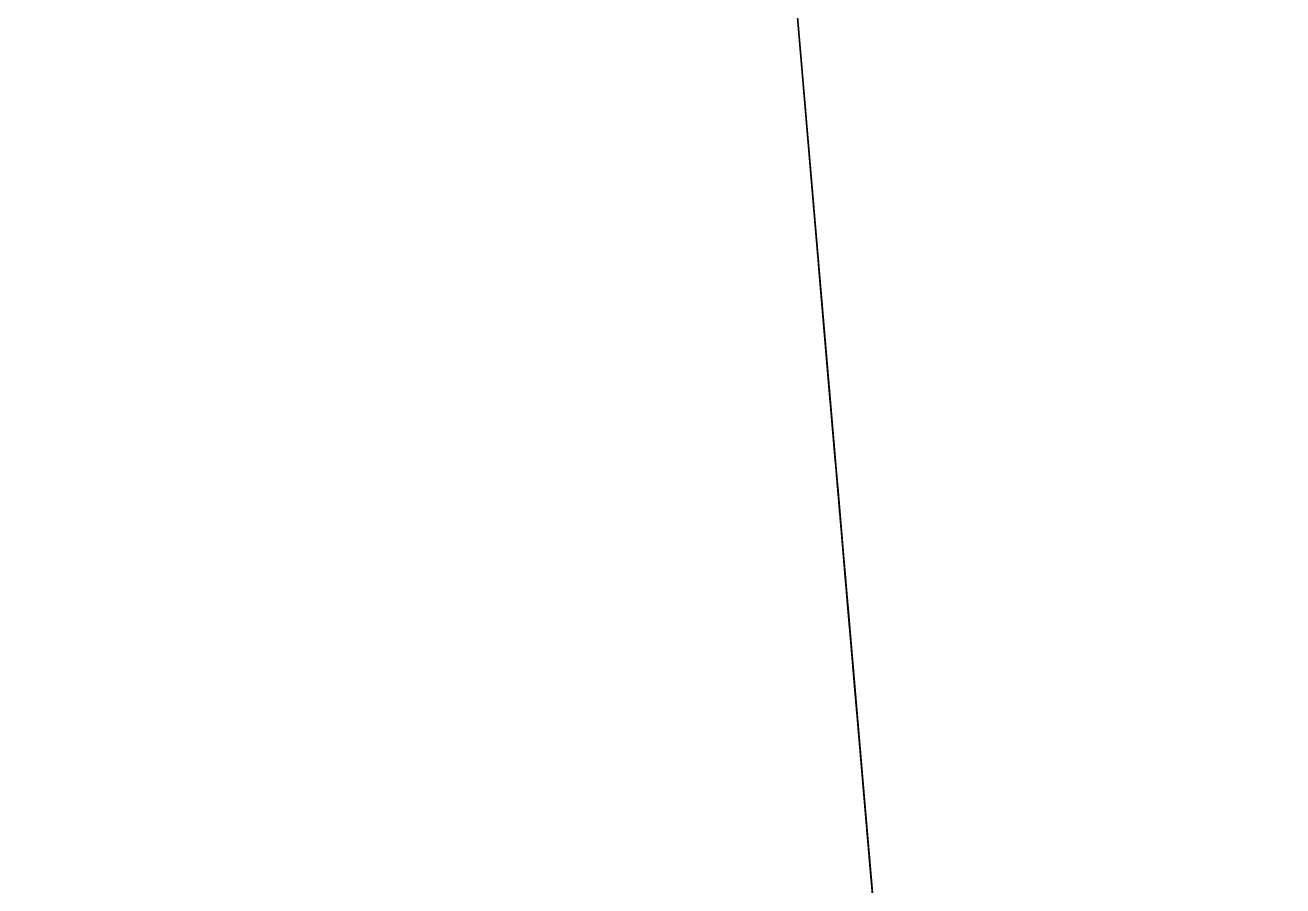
# Model space of a CAD drawing. Header units: millimetres. Extents: x 2645 to 248282, y -52826 to -1714.
# Drawn here: x 3199 to 3793, y -42032 to -41626 of the extents above; entities that cross this region are included whole.
import ezdxf

# ---------------------------------------------------------------- set-up
doc = ezdxf.new("R2010")
doc.units = ezdxf.units.MM
doc.header["$MEASUREMENT"] = 0
doc.linetypes.add('CENTER2', pattern=[1.125, 0.75, -0.125, 0.125, -0.125])
for name, color, linetype in [('Elevation Looking North-0', 7, 'Continuous'), ('Elevation Looking North-150-SL-B4-241', 14, 'Continuous'), ('Elevation Looking North-50-PES-D1-229', 4, 'Continuous'), ('Elevation Looking North-A-FLOR', 192, 'Continuous'), ('Elevation Looking North-CENTER', 1, 'CENTER2'), ('Elevation Looking North-PR-STEL-EQIP_DUCTS_CHUTES', 85, 'Continuous'), ('Elevation Looking North-RE', 5, 'Continuous'), ('Elevation Looking North-S-BEAM', 12, 'Continuous'), ('Elevation Looking North-S-COLS', 52, 'Continuous'), ('Elevation Looking North-UCD756', 7, 'Continuous')]:
    doc.layers.add(name, color=color, linetype=linetype)

# ---------------------------------------------------------------- blocks, each defined once
blk = doc.blocks.new('*U816')
at = {"layer": 'Elevation Looking North-S-BEAM', "color": 0, "linetype": 'ByBlock', "lineweight": -2}
for p, q in [((2647.84, -30926.06, 30027.2), (4471.77, -52229.06, 30027.2)), ((2647.84, -30926.06, 29454.8), (4471.77, -52229.06, 29454.8)), ((2647.84, -30926.06, 30042), (4471.77, -52229.06, 30042)), ((3467.56, -40500.13, 29440), (3964.35, -46302.51, 29440))]:
    blk.add_line(p, q, dxfattribs=at)
blk = doc.blocks.new('*U866')
at = {"layer": 'Elevation Looking North-S-BEAM', "color": 0, "linetype": 'ByBlock', "lineweight": -2}
for p, q in [((3558.18, -41558.61, 24801.4), (3714.13, -43379.97, 24801.4)), ((3563.63, -41622.22, 24794.4), (3708.68, -43316.35, 24794.4)), ((3563.63, -41622.22, 24989), (3708.68, -43316.35, 24989)), ((3563.63, -41622.22, 24996), (3708.68, -43316.35, 24996))]:
    blk.add_line(p, q, dxfattribs=at)
blk = doc.blocks.new('*U875')
at = {"layer": 'Elevation Looking North-A-FLOR', "color": 0, "linetype": 'ByBlock', "lineweight": -2}
blk.add_line((3774.49, -44085, 21629.21), (2990.27, -34925.53, 21629.21), dxfattribs=at)
blk = doc.blocks.new('*U1000')
at = {"layer": 'Elevation Looking North-A-FLOR', "color": 0, "linetype": 'ByBlock', "lineweight": -2}
for p, q in [((3210.59, -37498.79, 21699.69), (3774.49, -44085, 21629.21)), ((4410.65, -51515.2, 21849.69), (3210.59, -37498.79, 21999.69))]:
    blk.add_line(p, q, dxfattribs=at)
blk = doc.blocks.new('*U1006')
at = {"layer": 'Elevation Looking North-50-PES-D1-229', "color": 0, "linetype": 'ByBlock', "lineweight": -2}
for p, q in [((3577.86, -41788.45, 24996.45), (3221.13, -37621.87, 24996.45)), ((3581.66, -41832.82, 25056.77), (3221.13, -37621.87, 25056.77)), ((3591.84, -41951.64, 25056.77), (3586.81, -41892.93, 25056.77)), ((3593.54, -41971.57, 24996.45), (3593.29, -41968.58, 24996.45)), ((3593.54, -41971.57, 25056.77), (3593.29, -41968.58, 25056.77)), ((3602.1, -42071.5, 25056.77), (3594.99, -41988.51, 25056.77))]:
    blk.add_line(p, q, dxfattribs=at)
at = {"layer": 'Elevation Looking North-CENTER'}
for p, q in [((3222.11, -37633.35, 25026.61), (3581.66, -41832.82, 25026.61)), ((3586.81, -41892.93, 25026.61), (3591.84, -41951.64, 25026.61)), ((3593.29, -41968.58, 25026.61), (3593.54, -41971.57, 25026.61)), ((3594.99, -41988.51, 25026.61), (3602.25, -42073.28, 25026.61))]:
    blk.add_line(p, q, dxfattribs=at)
blk = doc.blocks.new('*U1089')
at = {"layer": 'Elevation Looking North-150-SL-B4-241', "color": 0, "linetype": 'ByBlock', "lineweight": -2}
blk.add_line((3561.06, -41592.22, 24705.94), (3563.93, -41625.69, 24705.94), dxfattribs=at)
at = {"layer": 'Elevation Looking North-150-SL-B4-241', "color": 0, "linetype": 'ByBlock', "lineweight": -2, "extrusion": (0.996355, 0.085306, 4.15191e-29)}
blk.add_arc((-42057.13, 24705.94), 312.74, 0, 15.40261, dxfattribs=at)
at = {"layer": 'Elevation Looking North-150-SL-B4-241', "color": 0, "linetype": 'ByBlock', "lineweight": -2, "extrusion": (0.996355, 0.085306, 1.57537e-28)}
blk.add_arc((-42057.13, 24705.94), 312.74, 68.04794, 90, dxfattribs=at)
blk = doc.blocks.new('*U1091')
at = {"layer": 'Elevation Looking North-S-COLS', "color": 0, "linetype": 'ByBlock', "lineweight": -2}
for p, q in [((3564.08, -41627.53, 24400), (3563.93, -41625.68, 24400)), ((3563.93, -41625.68, 24400), (3563.93, -41625.68, 21955.53)), ((3602.47, -42075.88, 24400), (3564.08, -41627.53, 24400)), ((3564.08, -41627.53, 21955.51), (3564.08, -41627.53, 24400)), ((3602.47, -42075.88, 24400), (3602.47, -42075.88, 21950.71))]:
    blk.add_line(p, q, dxfattribs=at)
blk = doc.blocks.new('*U1092')
at = {"layer": 'Elevation Looking North-A-FLOR', "color": 0, "linetype": 'ByBlock', "lineweight": -2}
for p, q in [((3563.93, -41625.69, 24400), (3563.93, -41625.69, 24794.4)), ((3564.09, -41627.53, 24794.4), (3564.09, -41627.53, 24400))]:
    blk.add_line(p, q, dxfattribs=at)
blk = doc.blocks.new('*U1093')
at = {"layer": 'Elevation Looking North-0', "color": 0, "linetype": 'ByBlock', "lineweight": -2}
for p, q in [((3573.76, -41740.58, 25729.16), (3587.41, -41900, 25729.16)), ((3579.15, -41803.5, 25669.16), (3573.76, -41740.58, 25729.16)), ((3579.15, -41803.5, 25669.16), (3582.03, -41837.08, 25669.16)), ((3579.15, -41803.53, 25880.98), (3582.02, -41837.06, 25882.74)), ((3580.02, -41813.65, 25972.13), (3580, -41813.38, 25977.39)), ((3580, -41813.38, 25977.39), (3585.7, -41879.98, 25980.89)), ((3585.72, -41880.26, 25975.63), (3580.02, -41813.65, 25972.13)), ((3582.03, -41837.08, 25669.16), (3587.41, -41900, 25729.16)), ((3582.62, -41844.01, 25616.18), (3583.36, -41852.7, 25648.73)), ((3582.62, -41844.01, 25616.18), (3585.18, -41873.91, 25608.14)), ((3583.36, -41852.7, 25648.73), (3585.92, -41882.6, 25640.69)), ((3583.58, -41855.24, 25938.63), (3583.73, -41857, 25904.97)), ((3586.23, -41886.16, 25940.25), (3583.58, -41855.24, 25938.63)), ((3586.38, -41887.91, 25906.6), (3583.73, -41857, 25904.97)), ((3586.36, -41887.73, 25602.64), (3585.14, -41873.47, 25606.48)), ((3585.14, -41873.47, 25606.48), (3585.19, -41874.02, 25608.55)), ((3585.19, -41874.02, 25608.55), (3586.41, -41888.28, 25604.71)), ((3585.5, -41877.7, 25622.34), (3585.19, -41874.02, 25608.55)), ((3586.73, -41891.97, 25618.51), (3585.5, -41877.7, 25622.34)), ((3585.5, -41877.7, 25622.34), (3585.6, -41878.81, 25626.48)), ((3585.6, -41878.81, 25626.48), (3586.82, -41893.07, 25622.65)), ((3585.91, -41882.49, 25640.28), (3585.6, -41878.81, 25626.48)), ((3585.7, -41879.98, 25980.89), (3585.72, -41880.26, 25975.63)), ((3585.71, -41880.07, 25979.18), (3587.21, -41897.59, 25980.1)), ((3587.18, -41897.26, 25977.91), (3585.72, -41880.18, 25977.01)), ((3585.91, -41882.49, 25640.28), (3585.96, -41883.04, 25642.35)), ((3587.14, -41896.76, 25636.45), (3585.91, -41882.49, 25640.28)), ((3585.96, -41883.04, 25642.35), (3587.18, -41897.31, 25638.52)), ((3586.21, -41885.97, 25943.72), (3586.21, -41885.98, 25943.6)), ((3586.21, -41885.97, 25943.72), (3587.32, -41898.96, 25944.4)), ((3586.21, -41885.98, 25943.6), (3587.32, -41898.96, 25944.29)), ((3586.25, -41886.41, 25935.37), (3586.21, -41885.98, 25943.6)), ((3587.36, -41899.39, 25936.05), (3586.25, -41886.41, 25935.37)), ((3586.25, -41886.41, 25935.37), (3586.27, -41886.6, 25931.66)), ((3586.25, -41886.44, 25597.79), (3587.29, -41898.6, 25643.36)), ((3589.11, -41919.83, 25588.81), (3586.25, -41886.44, 25597.79)), ((3586.34, -41887.46, 25915.19), (3586.27, -41886.6, 25931.66)), ((3586.27, -41886.6, 25931.66), (3587.38, -41899.59, 25932.34)), ((3586.34, -41887.46, 25915.19), (3586.36, -41887.66, 25911.48)), ((3587.45, -41900.45, 25915.87), (3586.34, -41887.46, 25915.19)), ((3586.39, -41888.09, 25903.24), (3586.36, -41887.66, 25911.48)), ((3586.36, -41887.66, 25911.48), (3587.47, -41900.64, 25912.16)), ((3586.39, -41888.09, 25903.24), (3586.39, -41888.09, 25903.13)), ((3587.51, -41901.07, 25903.93), (3586.39, -41888.09, 25903.24)), ((3586.39, -41888.09, 25903.13), (3587.51, -41901.08, 25903.81)), ((3588.27, -41910.04, 25966.85), (3587.18, -41897.26, 25977.91)), ((3587.21, -41897.59, 25980.1), (3587.21, -41897.59, 25980.05)), ((3587.21, -41897.59, 25980.05), (3587.25, -41898.08, 25980.07)), ((3587.25, -41898.08, 25980.07), (3588.39, -41911.36, 25968.57)), ((3587.39, -41899.78, 25614.96), (3587.28, -41898.5, 25615.78)), ((3587.38, -41899.59, 25619.88), (3587.28, -41898.5, 25615.78)), ((3590.15, -41932, 25634.38), (3587.29, -41898.6, 25643.36)), ((3587.32, -41898.95, 25944.51), (3587.51, -41901.08, 25903.7)), ((3587.32, -41898.95, 25944.51), (3587.92, -41905.97, 25948.04)), ((3587.38, -41899.59, 25619.88), (3587.5, -41900.99, 25619.51)), ((3587.39, -41899.78, 25614.96), (3587.5, -41900.99, 25619.51)), ((3588.23, -41909.51, 25608.78), (3587.39, -41899.78, 25614.96)), ((3587.5, -41900.99, 25619.51), (3587.62, -41902.46, 25619.11)), ((3587.51, -41901.08, 25903.7), (3588.13, -41908.43, 25900.93)), ((3587.62, -41902.46, 25619.11), (3587.69, -41903.2, 25621.86)), ((3587.69, -41903.2, 25621.86), (3588.54, -41913.11, 25622.27)), ((3587.92, -41905.97, 25948.04), (3588.13, -41908.43, 25900.93)), ((3587.93, -41906.04, 25948.05), (3588.04, -41907.27, 25924.49)), ((3587.93, -41906.04, 25948.05), (3588.41, -41911.66, 25948.34)), ((3587.96, -41906.39, 25941.32), (3587.95, -41906.32, 25941.31)), ((3588.02, -41907.11, 25616.65), (3588.32, -41910.64, 25620.2)), ((3588.13, -41908.4, 25611.81), (3588.02, -41907.11, 25616.65)), ((3588.04, -41907.27, 25924.49), (3588.14, -41908.5, 25900.93)), ((3588.11, -41908.15, 25907.66), (3588.1, -41908.08, 25907.66)), ((3588.55, -41913.23, 25610.52), (3588.13, -41908.4, 25611.81)), ((3588.14, -41908.5, 25900.93), (3591.1, -41943.03, 25902.75)), ((3588.23, -41909.51, 25608.78), (3588.95, -41917.95, 25606.51)), ((3588.27, -41910.05, 25966.86), (3588.27, -41910.04, 25966.85)), ((3588.32, -41910.63, 25966.36), (3588.27, -41910.05, 25966.86)), ((3589.14, -41920.2, 25966.86), (3588.32, -41910.63, 25966.36)), ((3588.32, -41910.64, 25620.2), (3588.74, -41915.46, 25618.9)), ((3588.34, -41910.84, 25964.14), (3589.86, -41928.63, 25965.08)), ((3588.41, -41911.66, 25948.34), (3588.34, -41910.84, 25964.14)), ((3588.39, -41911.36, 25968.57), (3589.13, -41920.09, 25969.03)), ((3589.26, -41921.55, 25620), (3588.54, -41913.11, 25622.27)), ((3588.85, -41916.76, 25614.06), (3588.55, -41913.23, 25610.52)), ((3588.83, -41916.52, 25977.05), (3588.61, -41914.03, 25976.92)), ((3588.61, -41914.03, 25976.92), (3588.65, -41914.41, 25969.66)), ((3588.65, -41914.41, 25969.66), (3588.86, -41916.9, 25969.79)), ((3588.74, -41915.46, 25618.9), (3588.85, -41916.76, 25614.06)), ((3589.25, -41921.51, 25977.31), (3588.83, -41916.52, 25977.05)), ((3588.86, -41916.9, 25969.79), (3588.83, -41916.52, 25977.05)), ((3588.86, -41916.9, 25969.79), (3589.29, -41921.88, 25970.05)), ((3588.95, -41917.95, 25606.51), (3590, -41930.18, 25603.22)), ((3588.95, -41917.95, 25606.51), (3589.26, -41921.55, 25620)), ((3589.11, -41919.83, 25588.81), (3589.48, -41924.11, 25604.85)), ((3589.13, -41919.99, 25589.13), (3589.48, -41924.18, 25604.83)), ((3589.79, -41927.75, 25590.31), (3589.13, -41919.99, 25589.13)), ((3589.94, -41929.54, 25969.53), (3589.13, -41920.09, 25969.03)), ((3589.13, -41920.09, 25969.03), (3589.14, -41920.2, 25966.86)), ((3589.14, -41920.2, 25966.86), (3589.95, -41929.65, 25967.36)), ((3589.47, -41924, 25977.44), (3589.25, -41921.51, 25977.31)), ((3589.25, -41921.51, 25977.31), (3589.29, -41921.88, 25970.05)), ((3590.31, -41933.79, 25616.71), (3589.26, -41921.55, 25620)), ((3589.26, -41921.57, 25595.32), (3589.27, -41921.64, 25595.3)), ((3589.29, -41921.88, 25970.05), (3589.5, -41924.38, 25970.19)), ((3589.5, -41924.38, 25970.19), (3589.47, -41924, 25977.44)), ((3589.79, -41927.72, 25618.35), (3590.15, -41932, 25634.38)), ((3589.79, -41927.75, 25590.31), (3589.82, -41928.14, 25591.77)), ((3589.79, -41927.79, 25618.33), (3590.17, -41932.16, 25634.7)), ((3589.81, -41927.95, 25591.82), (3590.9, -41940.7, 25588.39)), ((3589.81, -41927.95, 25591.82), (3589.85, -41928.5, 25593.89)), ((3589.86, -41928.54, 25594.06), (3589.85, -41928.5, 25593.89)), ((3590.95, -41941.25, 25590.46), (3589.85, -41928.5, 25593.89)), ((3589.94, -41929.46, 25949.28), (3589.86, -41928.63, 25965.08)), ((3589.88, -41928.79, 25594.19), (3590.08, -41931.13, 25602.96)), ((3589.94, -41929.46, 25949.28), (3590.89, -41940.57, 25949.86)), ((3590.07, -41931.06, 25969.61), (3589.94, -41929.54, 25969.53)), ((3589.95, -41929.65, 25967.36), (3589.94, -41929.54, 25969.53)), ((3589.95, -41929.65, 25967.36), (3590, -41930.16, 25967.39)), ((3590, -41930.16, 25967.39), (3590.04, -41930.66, 25957.82)), ((3590, -41930.18, 25603.22), (3590.04, -41930.65, 25603.09)), ((3590.31, -41933.79, 25616.71), (3590, -41930.18, 25603.22)), ((3590, -41930.26, 25627.87), (3590.01, -41930.33, 25627.85)), ((3590.04, -41930.65, 25603.09), (3591.49, -41947.59, 25598.54)), ((3590.35, -41934.26, 25616.59), (3590.04, -41930.65, 25603.09)), ((3590.04, -41930.66, 25957.82), (3590.25, -41933.12, 25957.95)), ((3590.2, -41932.58, 25968.29), (3590.07, -41931.06, 25969.61)), ((3590.69, -41938.29, 25629.78), (3590.17, -41932.16, 25634.7)), ((3590.25, -41933.12, 25957.95), (3590.2, -41932.58, 25968.29)), ((3590.35, -41934.26, 25616.59), (3590.31, -41933.79, 25616.71)), ((3591.8, -41951.2, 25612.03), (3590.35, -41934.26, 25616.59)), ((3590.39, -41934.73, 25616.46), (3590.69, -41938.29, 25629.78)), ((3590.6, -41937.17, 25625.58), (3591.67, -41949.72, 25622.2)), ((3591.72, -41950.28, 25624.27), (3590.64, -41937.72, 25627.65)), ((3590.89, -41940.57, 25949.86), (3591.1, -41943.03, 25902.75)), ((3590.9, -41940.7, 25588.39), (3590.95, -41941.25, 25590.46)), ((3592.16, -41955.49, 25947.26), (3590.9, -41940.74, 25946.48)), ((3590.9, -41940.74, 25946.6), (3592.16, -41955.48, 25947.37)), ((3590.94, -41941.14, 25590.06), (3601.83, -42068.38, 25555.84)), ((3590.94, -41941.17, 25938.25), (3592.2, -41955.92, 25939.02)), ((3591.15, -41943.69, 25599.59), (3590.95, -41941.25, 25590.46)), ((3592.22, -41956.11, 25935.32), (3590.96, -41941.37, 25934.54)), ((3591.03, -41942.23, 25918.07), (3592.29, -41956.97, 25918.84)), ((3592.31, -41957.17, 25915.14), (3591.05, -41942.42, 25914.36)), ((3591.08, -41942.85, 25906.12), (3592.34, -41957.6, 25906.9)), ((3591.08, -41942.85, 25906.01), (3592.35, -41957.6, 25906.79)), ((3591.83, -41951.56, 25613.38), (3591.46, -41947.23, 25597.19)), ((3591.46, -41947.23, 25597.19), (3596.97, -42011.66, 25579.86)), ((3591.67, -41949.72, 25622.2), (3591.46, -41947.29, 25613.08)), ((3591.67, -41949.72, 25622.2), (3591.72, -41950.28, 25624.27)), ((3591.68, -41949.83, 25622.61), (3601.83, -42068.38, 25590.73)), ((3597.34, -42015.98, 25596.06), (3591.83, -41951.56, 25613.38)), ((3592.16, -41955.48, 25947.37), (3592.16, -41955.49, 25947.26)), ((3592.2, -41955.92, 25939.02), (3592.16, -41955.49, 25947.26)), ((3601.83, -42068.38, 25949.84), (3592.18, -41955.66, 25943.91)), ((3592.2, -41955.92, 25939.02), (3592.22, -41956.11, 25935.32)), ((3592.29, -41956.97, 25918.84), (3592.22, -41956.11, 25935.32)), ((3592.29, -41956.97, 25918.84), (3592.31, -41957.17, 25915.14)), ((3592.34, -41957.6, 25906.9), (3592.31, -41957.17, 25915.14)), ((3601.83, -42068.38, 25916.09), (3592.33, -41957.42, 25910.25)), ((3592.34, -41957.6, 25906.9), (3592.35, -41957.6, 25906.79)), ((3597.34, -42015.98, 25596.06), (3596.97, -42011.66, 25579.86))]:
    blk.add_line(p, q, dxfattribs=at)
at = {"layer": 'Elevation Looking North-0', "color": 0, "linetype": 'ByBlock', "lineweight": -2, "extrusion": (0.996355, 0.085306, -1.22393e-28)}
blk.add_arc((-42011.24, 25883.85), 54.85, 357, 87, dxfattribs=at)
at = {"layer": 'Elevation Looking North-0', "color": 0, "linetype": 'ByBlock', "lineweight": -2, "extrusion": (0.996355, 0.085306, 7.13053e-29)}
blk.add_arc((-42011.29, 25669.16), 54.85, 285, 360, dxfattribs=at)
at = {"layer": 'Elevation Looking North-0', "color": 0, "linetype": 'ByBlock', "lineweight": -2, "extrusion": (-0.996355, -0.085306, 0)}
for centre, start, end in [((42011.24, 25883.85), 93, 183), ((42011.29, 25669.16), 180, 255)]:
    blk.add_arc(centre, 21.15, start, end, dxfattribs=at)
at = {"layer": 'Elevation Looking North-0', "color": 0, "linetype": 'ByBlock', "lineweight": -2, "extrusion": (0.996355, 0.085306, 2.00119e-32)}
blk.add_arc((-42065.21, 25615.37), 8.94, 246.37517, 342.43461, dxfattribs=at)
at = {"layer": 'Elevation Looking North-0', "color": 0, "linetype": 'ByBlock', "lineweight": -2, "extrusion": (0.996355, 0.085306, 1.95415e-32)}
blk.add_arc((-42065.21, 25615.37), 8.94, 47.56539, 143.62483, dxfattribs=at)
at = {"layer": 'Elevation Looking North-0', "color": 0, "linetype": 'ByBlock', "lineweight": -2}
for points, knots in [([(3588.41, -41911.66, 25948.34), (3588.41, -41911.66, 25948.34), (3588.42, -41911.72, 25948.32), (3588.44, -41911.95, 25948.25), (3588.45, -41912.13, 25948.2), (3588.49, -41912.59, 25948.06), (3588.52, -41912.88, 25947.98), (3588.57, -41913.54, 25947.8), (3588.6, -41913.91, 25947.71), (3588.67, -41914.71, 25947.53), (3588.71, -41915.16, 25947.44), (3588.8, -41916.14, 25947.27), (3588.84, -41916.66, 25947.2), (3588.93, -41917.77, 25947.08), (3588.98, -41918.34, 25947.05), (3589.08, -41919.5, 25947.01), (3589.13, -41920.09, 25947.02), (3589.18, -41920.65, 25947.05)], [40.866525, 40.866525, 40.866525, 40.866525, 42.568614, 42.568614, 44.270703, 44.270703, 45.972792, 45.972792, 47.67488, 47.67488, 49.378335, 49.378335, 51.08179, 51.08179, 52.785245, 52.785245, 54.4887, 54.4887, 54.4887, 54.4887]), ([(3589.18, -41920.65, 25947.05), (3589.23, -41921.22, 25947.08), (3589.28, -41921.8, 25947.14), (3589.38, -41922.95, 25947.29), (3589.43, -41923.51, 25947.39), (3589.52, -41924.6, 25947.61), (3589.56, -41925.12, 25947.74), (3589.65, -41926.07, 25948.01), (3589.68, -41926.51, 25948.15), (3589.75, -41927.28, 25948.41), (3589.78, -41927.64, 25948.54), (3589.84, -41928.28, 25948.79), (3589.86, -41928.56, 25948.9), (3589.9, -41929.01, 25949.08), (3589.91, -41929.18, 25949.16), (3589.93, -41929.4, 25949.25), (3589.94, -41929.46, 25949.28), (3589.94, -41929.46, 25949.28)], [0, 0, 0, 0, 1.703455, 1.703455, 3.40691, 3.40691, 5.110365, 5.110365, 6.81382, 6.81382, 8.515909, 8.515909, 10.217997, 10.217997, 11.920086, 11.920086, 13.622175, 13.622175, 13.622175, 13.622175])]:
    blk.add_open_spline(points, degree=3, knots=knots, dxfattribs=at)
blk.add_rational_spline([(3589.88, -41928.79, 25594.19), (3589.87, -41928.67, 25594.12), (3589.86, -41928.54, 25594.06)], [1.04212418009, 1.0409719739, 1.03979147671], degree=2, dxfattribs=at)
blk = doc.blocks.new('*U1094')
at = {"layer": 'Elevation Looking North-CENTER'}
for p in [(3584.23, -41862.87, 25564.32), (3585.87, -41882, 25602.42)]:
    blk.add_line(p, (3584.23, -41862.87, 25602.42), dxfattribs=at)
at = {"layer": 'Elevation Looking North-RE', "color": 0, "linetype": 'ByBlock', "lineweight": -2}
for p, q in [((3585.87, -41882, 25558.68), (3581.43, -41830.09, 25558.68)), ((3581.43, -41830.09, 25545.27), (3585.87, -41882, 25545.27)), ((3581.43, -41830.09, 25558.68), (3581.43, -41830.09, 25545.27))]:
    blk.add_line(p, q, dxfattribs=at)
at = {"layer": 'Elevation Looking North-RE', "color": 0, "linetype": 'ByBlock', "lineweight": -2, "extrusion": (0.996355, 0.085306, -1.63883e-28)}
blk.add_arc((-42062.51, 25555.94), 76.64, 2.05026, 47.5679, dxfattribs=at)
blk = doc.blocks.new('*U1095')
at = {"layer": 'Elevation Looking North-CENTER'}
blk.add_line((3584.23, -41862.87, 25015.96), (3584.23, -41862.87, 25545.27), dxfattribs=at)
at = {"layer": 'Elevation Looking North-RE', "color": 0, "linetype": 'ByBlock', "lineweight": -2}
for p, q in [((3581.66, -41832.82, 25545.27), (3581.66, -41832.82, 25010.45)), ((3586.81, -41892.93, 25383), (3586.81, -41892.93, 25018.48))]:
    blk.add_line(p, q, dxfattribs=at)
blk = doc.blocks.new('*U1096')
at = {"layer": 'Elevation Looking North-UCD756', "color": 0, "linetype": 'ByBlock', "lineweight": -2}
for p, q in [((3585.88, -41882.07, 26716.95), (3585.84, -41881.65, 26715.91)), ((3585.84, -41881.65, 26715.91), (3585.88, -41882.07, 26715.91)), ((3585.88, -41882.07, 26715.91), (3585.84, -41881.65, 26715.91)), ((3585.84, -41881.65, 26715.91), (3585.88, -41882.07, 26716.95)), ((3585.87, -41882, 26088), (3585.84, -41881.65, 26088)), ((3585.84, -41881.65, 26088), (3585.84, -41881.65, 26715.91)), ((3585.84, -41881.65, 26715.91), (3585.84, -41881.65, 26088)), ((3585.84, -41881.65, 26088), (3585.87, -41882, 26088)), ((3585.87, -41882, 26103), (3587.58, -41901.92, 26103)), ((3585.87, -41882, 26103), (3585.87, -41882, 25979.28)), ((3585.87, -41882, 25977.11), (3585.87, -41882, 25940.03)), ((3585.87, -41882, 25906.29), (3585.87, -41882, 25729.16)), ((3585.87, -41882, 25711.99), (3585.87, -41882, 25640.85)), ((3585.87, -41882, 25604.18), (3585.87, -41882, 25383)), ((3587.58, -41901.92, 25383), (3585.87, -41882, 25383)), ((3585.88, -41882.07, 26721.56), (3585.88, -41882.07, 26148)), ((3601.12, -42060.09, 27176.24), (3586.28, -41886.79, 26745.92)), ((3599.06, -42036, 26103), (3587.58, -41901.92, 26103)), ((3587.58, -41901.92, 25383), (3609.76, -42161.01, 25383)), ((3587.58, -41901.92, 26053), (3587.58, -41901.92, 25976.74)), ((3587.58, -41901.92, 25973.88), (3587.58, -41901.92, 25946.01)), ((3587.58, -41901.92, 25903.38), (3587.58, -41901.92, 25642.47)), ((3587.58, -41901.92, 25593.63), (3587.58, -41901.92, 25383)), ((3587.58, -41901.92, 26053), (3587.58, -41901.92, 26103)), ((3588.01, -41906.97, 25355), (3588.01, -41906.97, 25370)), ((3589.72, -41926.9, 25370), (3588.01, -41906.97, 25370)), ((3588.01, -41906.97, 25355), (3589.72, -41926.9, 25355)), ((3588.44, -41911.96, 26118), (3588.86, -41916.94, 26118)), ((3588.86, -41916.94, 26118), (3588.86, -41916.94, 26108.02)), ((3588.86, -41916.94, 26108.02), (3598.67, -42031.52, 26108.02)), ((3589.72, -41926.9, 25370), (3611.9, -42185.95, 25370)), ((3589.72, -41926.9, 25355), (3589.72, -41926.9, 25370)), ((3611.9, -42185.95, 25355), (3589.72, -41926.9, 25355)), ((3598.46, -42028.98, 27104.11), (3589.78, -41927.68, 26852.6)), ((3589.78, -41927.68, 26852.6), (3589.86, -41928.61, 26852.22)), ((3598.49, -42029.35, 27103.74), (3589.82, -41928.06, 26852.22)), ((3598.54, -42029.9, 27103.74), (3589.86, -41928.61, 26852.22)), ((3598.54, -42029.9, 27103.74), (3589.86, -41928.61, 26852.22)), ((3590.23, -41932.91, 26876.24), (3590.93, -41941.12, 26896.64)), ((3590.23, -41932.91, 26876.24), (3590.37, -41934.56, 26872.34)), ((3590.23, -41932.91, 26876.24), (3590.58, -41937.01, 26886.44)), ((3590.37, -41934.56, 26872.34), (3591.27, -41945.01, 26898.3)), ((3590.37, -41934.56, 26872.34), (3590.45, -41935.48, 26871.96)), ((3590.37, -41934.56, 26872.34), (3591.27, -41945.01, 26898.3)), ((3590.58, -41937.01, 26886.44), (3590.93, -41941.12, 26896.64)), ((3590.9, -41940.71, 26884.94), (3591.35, -41945.93, 26897.92)), ((3590.93, -41941.12, 26896.64), (3591.27, -41945.01, 26898.3)), ((3591.08, -41942.84, 25370), (3591.08, -41942.84, 25383)), ((3591.27, -41945.01, 26898.3), (3591.35, -41945.93, 26897.92)), ((3596.69, -42008.3, 27063.44), (3597.39, -42016.51, 27083.84)), ((3596.69, -42008.3, 27063.44), (3596.83, -42009.95, 27059.54)), ((3596.69, -42008.3, 27063.44), (3597.04, -42012.41, 27073.64)), ((3596.83, -42009.95, 27059.54), (3597.72, -42020.4, 27085.5)), ((3596.83, -42009.95, 27059.54), (3596.91, -42010.87, 27059.16)), ((3596.83, -42009.95, 27059.54), (3597.72, -42020.4, 27085.5)), ((3597.04, -42012.41, 27073.64), (3597.39, -42016.51, 27083.84)), ((3597.35, -42016.1, 27072.14), (3597.8, -42021.33, 27085.12)), ((3597.39, -42016.51, 27083.84), (3597.72, -42020.4, 27085.5)), ((3597.72, -42020.4, 27085.5), (3597.8, -42021.33, 27085.12)), ((3598.46, -42028.98, 27104.11), (3598.54, -42029.9, 27103.74)), ((3598.67, -42031.52, 26108.02), (3598.67, -42031.52, 26103.02)), ((3598.67, -42031.52, 26103.02), (3649.28, -42622.62, 26103.01))]:
    blk.add_line(p, q, dxfattribs=at)
at = {"layer": 'Elevation Looking North-UCD756', "color": 0, "linetype": 'ByBlock', "lineweight": -2, "extrusion": (-0.996355, -0.085306, 0)}
for centre, radius, start, end in [((42100.3, 26721.56), 65, 157.99099, 180), ((42065.3, 26148), 30, 179.99997, 269.99986)]:
    blk.add_arc(centre, radius, start, end, dxfattribs=at)
blk = doc.blocks.new('*U1097')
at = {"layer": 'Elevation Looking North-150-SL-B4-241', "color": 0, "linetype": 'ByBlock', "lineweight": -2}
for p, q in [((3587.74, -41903.82, 25018.69), (3587.74, -41903.82, 24996)), ((3587.74, -41903.82, 25018.69), (3591.84, -41951.64, 25026.54)), ((3591.84, -41951.64, 25074.54), (3591.84, -41951.64, 24996)), ((3593.29, -41968.58, 25074.54), (3591.84, -41951.64, 25074.54)), ((3593.29, -41968.58, 24996), (3593.29, -41968.58, 25074.54))]:
    blk.add_line(p, q, dxfattribs=at)
blk = doc.blocks.new('*U1099')
at = {"layer": 'Elevation Looking North-PR-STEL-EQIP_DUCTS_CHUTES', "color": 0, "linetype": 'ByBlock', "lineweight": -2}
for p, q in [((3598.25, -42026.54, 25321.02), (3632.4, -42425.48, 25321.02)), ((3598.25, -42026.54, 25313.02), (3598.25, -42026.54, 25321.02)), ((3598.25, -42026.54, 25313.02), (3598.89, -42034.01, 25313.02))]:
    blk.add_line(p, q, dxfattribs=at)
blk = doc.blocks.new('*U1100')
at = {"layer": 'Elevation Looking North-PR-STEL-EQIP_DUCTS_CHUTES', "color": 0, "linetype": 'ByBlock', "lineweight": -2}
for p, q in [((3593.54, -41971.57, 25074.54), (3593.54, -41971.57, 24996)), ((3593.54, -41971.57, 25074.54), (3594.99, -41988.51, 25074.54)), ((3594.99, -41988.51, 24996), (3594.99, -41988.51, 25074.54)), ((3599.09, -42036.33, 25018.69), (3594.99, -41988.51, 25026.54)), ((3599.09, -42036.33, 24996), (3599.09, -42036.33, 25018.69))]:
    blk.add_line(p, q, dxfattribs=at)

msp = doc.modelspace()

# ---------------------------------------------------------------- block references
at = {"layer": 'Elevation Looking North-0'}
msp.add_blockref('*U1093', (0, 0), dxfattribs=at)
at = {"layer": 'Elevation Looking North-150-SL-B4-241'}
for name in ['*U1089', '*U1097']:
    msp.add_blockref(name, (0, 0), dxfattribs=at)
at = {"layer": 'Elevation Looking North-50-PES-D1-229'}
msp.add_blockref('*U1006', (0, 0), dxfattribs=at)
at = {"layer": 'Elevation Looking North-A-FLOR'}
for name in ['*U875', '*U1000', '*U1092']:
    msp.add_blockref(name, (0, 0), dxfattribs=at)
at = {"layer": 'Elevation Looking North-PR-STEL-EQIP_DUCTS_CHUTES'}
for name in ['*U1100', '*U1099']:
    msp.add_blockref(name, (0, 0), dxfattribs=at)
at = {"layer": 'Elevation Looking North-RE'}
for name in ['*U1094', '*U1095']:
    msp.add_blockref(name, (0, 0), dxfattribs=at)
at = {"layer": 'Elevation Looking North-S-BEAM'}
for name in ['*U816', '*U866']:
    msp.add_blockref(name, (0, 0), dxfattribs=at)
at = {"layer": 'Elevation Looking North-S-COLS'}
msp.add_blockref('*U1091', (0, 0), dxfattribs=at)
at = {"layer": 'Elevation Looking North-UCD756'}
msp.add_blockref('*U1096', (0, 0), dxfattribs=at)

doc.saveas('drawing.dxf')
